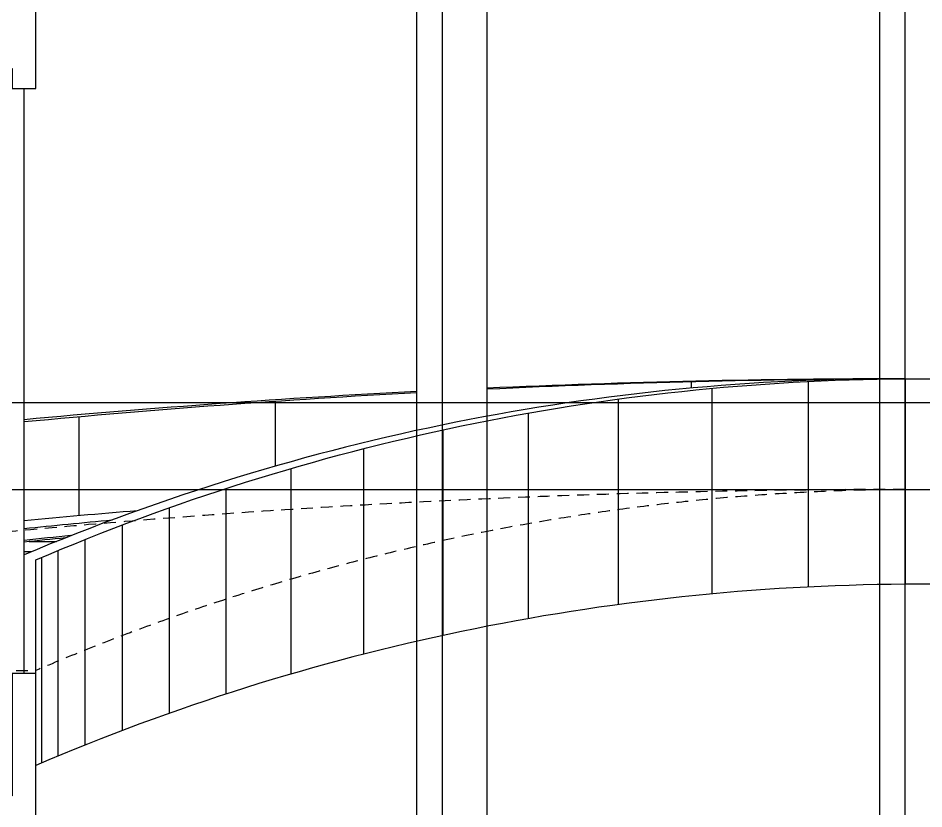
# Model space of a CAD drawing. Header units: millimetres. Extents: x 367092 to 767578, y 396038 to 811791.
# Drawn here: x 601617 to 613080, y 484984 to 494986 of the extents above; entities that cross this region are included whole.
import ezdxf

# ---------------------------------------------------------------- set-up
doc = ezdxf.new("R2010")
doc.units = ezdxf.units.MM
doc.header["$LTSCALE"] = 100
doc.header["$MEASUREMENT"] = 0
doc.linetypes.add('HID', pattern=[2.5, 1.5, -1])
doc.layers.get('Defpoints').update_dxf_attribs({"color": 171, "linetype": 'CONTINUOUS'})
for name, color, linetype in [('02-COL', 2, 'CONTINUOUS'), ('cen', 14, 'CONTINUOUS'), ('ELE-6', 8, 'CONTINUOUS'), ('ELE-6 (251)', 251, 'CONTINUOUS'), ('HAT-252', 252, 'CONTINUOUS'), ('SASAC 도면번호', 6, 'CONTINUOUS')]:
    doc.layers.add(name, color=color, linetype=linetype)

# ---------------------------------------------------------------- blocks, each defined once
blk = doc.blocks.new('횡단면 난간입면')
at = {"ltscale": 10000}
blk.add_wipeout([(34000, 27700), (23000, 27700), (21773, 27665), (20556, 27578), (19371, 27443), (18231, 27265), (17151, 27053), (16145, 26815), (15225, 26564), (14403, 26310), (13688, 26068), (13091, 25849), (12619, 25665), (12277, 25526), (12070, 25439), (12000, 25409), (12000, 28009), (12070, 28039), (12277, 28126), (12619, 28265), (13091, 28449), (13688, 28668), (14403, 28910), (15225, 29164), (16145, 29415), (17151, 29653), (18231, 29865), (19371, 30043), (20556, 30178), (21773, 30265), (23000, 30300), (34000, 30300)], dxfattribs=at).dxf.layer = 'ELE-6 (251)'
at = {"layer": 'HAT-252', "ltscale": 10000}
h = blk.add_hatch(dxfattribs=at)
h.set_pattern_fill('ANSI31', color=256, scale=1000, angle=135)
h.set_pattern_definition([(180, (-651854.83, -375385.42), (-7e-15, -125), [])])
edge = h.paths.add_edge_path()
edge.add_line((11850, 28234), (11850, 28073))
edge.add_arc((22888, 1835), 28465, 111.6734, 112.8163, ccw=False)
edge.add_arc((24842, -95583), 124496, 95.747, 95.99014)
edge = h.paths.add_edge_path()
edge.add_arc((24235, -13091), 42010, 108.7956, 109.084)
edge.add_line((10500, 26609), (10500, 25172))
edge.add_line((10500, 25172), (1000, 25172))
edge.add_line((1000, 25172), (1000, 26609))
edge.add_arc((24842, -95583), 124496, 96.31417, 101.04083, ccw=False)
edge.add_line((11150, 28158), (11150, 26917))
edge.add_arc((23951, -10227), 39289, 109.0159, 109.7115)
edge.add_line((10700, 26759), (10700, 26678))
at = {"layer": 'ELE-6 (251)', "ltscale": 10000}
for points in [[(12000, 28009, -0.099627), (23000, 30300), (34000, 30300), (34000, 27700), (23000, 27700, 0.099627), (12000, 25409), (12000, 28009)], [(11850, 28405, -0.002257), (12965, 28515, -0.002257)]]:
    blk.add_lwpolyline(points, format="xyb", dxfattribs=at)
for centre, radius, start, end in [((22888, 1835), 28465, 89.7746, 112.8163), ((23135, -92770), 123070, 90.06271, 92.52796), ((23446, -92848), 123148, 90.20752, 92.67135), ((23135, -92770), 123070, 92.9418, 95.26103), ((23446, -92848), 123148, 93.08499, 95.40316), ((23446, -94098), 123148, 94.73381, 95.40316), ((24589, -95223), 124134, 95.61547, 95.89041), ((24842, -95583), 124496, 95.747, 95.99014)]:
    blk.add_arc(centre, radius, start, end, dxfattribs=at)
at = {"layer": 'HAT-252', "ltscale": 10000}
for p, q in [((21773, 30265), (21773, 27665)), ((23000, 30300), (23000, 27700)), ((20556, 30178), (20556, 27578)), ((19371, 30043), (19371, 27443)), ((18231, 29865), (18231, 27265)), ((17151, 29653), (17151, 27053)), ((16145, 29415), (16145, 26815)), ((15225, 29164), (15225, 26564)), ((14403, 28910), (14403, 26310)), ((13688, 28668), (13688, 26068)), ((13091, 28449), (13091, 25849)), ((12619, 28265), (12619, 25665)), ((12277, 28126), (12277, 25526)), ((12070, 28039), (12070, 25439))]:
    blk.add_line(p, q, dxfattribs=at)
at = {"layer": 'HAT-252', "color": 253, "ltscale": 10000}
for p, q in [((20291, 30260), (20291, 30182)), ((15027, 30013), (15027, 29193)), ((12545, 29817), (12545, 28567))]:
    blk.add_line(p, q, dxfattribs=at)

msp = doc.modelspace()

# ---------------------------------------------------------------- block references
at = {"layer": 'SASAC 도면번호'}
msp.add_blockref('횡단면 난간입면', (589841.8, 460124.8), dxfattribs=at)

# ---------------------------------------------------------------- next in the draw order: linework, layer by layer
at = {"layer": '02-COL', "ltscale": 0.1}
for points in [[(601541.8, 495146.9), (589641.8, 495146.9), (589641.8, 496696.9), (589341.8, 496696.9), (589341.8, 494096.9), (589641.8, 494096.9), (589641.8, 494346.9), (589741.8, 494346.9), (589741.8, 494946.9), (601441.8, 494946.9), (601441.8, 494346.9), (601541.8, 494346.9), (601541.8, 494096.9), (601841.8, 494096.9), (601841.8, 496696.9), (601541.8, 496696.9)], [(601541.8, 485146.9), (589641.8, 485146.9), (589641.8, 486696.9), (589341.8, 486696.9), (589341.8, 484096.9), (589641.8, 484096.9), (589641.8, 484346.9), (589741.8, 484346.9), (589741.8, 484946.9), (601441.8, 484946.9), (601441.8, 484346.9), (601541.8, 484346.9), (601541.8, 484096.9), (601841.8, 484096.9), (601841.8, 486696.9), (601541.8, 486696.9)]]:
    msp.add_lwpolyline(points, close=True, dxfattribs=at)
at = {"layer": 'cen', "ltscale": 0.1}
msp.add_line((612841.8, 443513.8), (612841.8, 514524.8), dxfattribs=at)
at = {"layer": 'cen', "ltscale": 5}
for p, q in [((586841.8, 490124.8), (642841.8, 490124.8)), ((586841.8, 489024.8), (637341.8, 489024.8))]:
    msp.add_line(p, q, dxfattribs=at)
at = {"layer": 'Defpoints', "linetype": 'HID'}
msp.add_lwpolyline([(612841.8, 489024.8, 0.0480741), (589341.8, 486734.1), (601841.8, 486734.1, -0.0996269)], format="xyb", close=True, dxfattribs=at)
at = {"layer": 'ELE-6', "ltscale": 10000}
for p, q in [((612516.9, 507933.8), (612516.9, 459174.8)), ((607548.3, 507353.8), (607548.3, 459174.8)), ((606660.4, 507155.5), (606660.4, 459174.8)), ((606985.4, 507231.6), (606985.4, 459174.8))]:
    msp.add_line(p, q, dxfattribs=at)
msp.add_lwpolyline([(601691.8, 486696.9), (601691.8, 494096.9)], dxfattribs=at)

doc.saveas('drawing.dxf')
